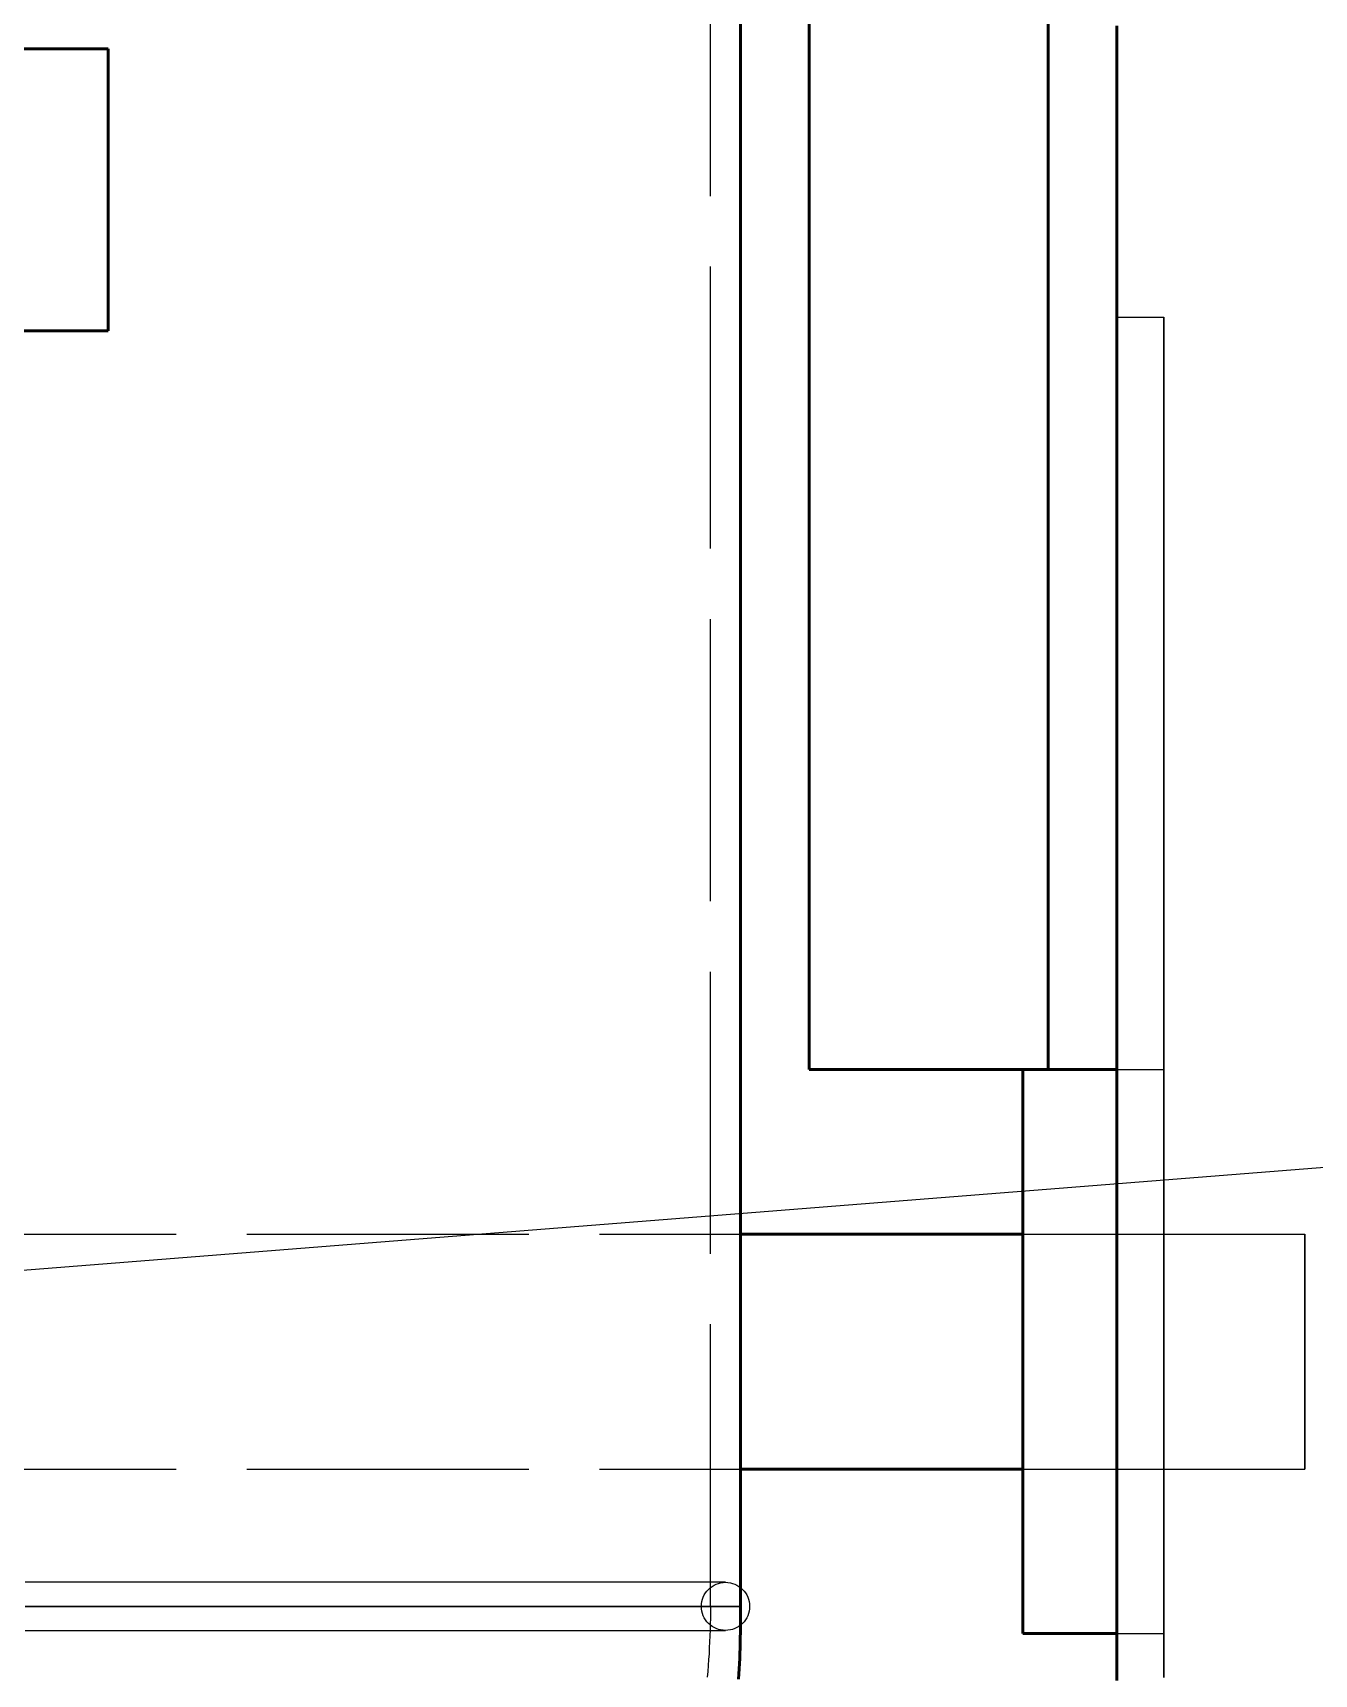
# Model space of a CAD drawing. Header units: millimetres. Extents: x 0 to 594, y 0 to 420.
# Drawn here: x 107.47 to 121.1, y 266.57 to 284.03 of the extents above; entities that cross this region are included whole.
import ezdxf

# ---------------------------------------------------------------- set-up
doc = ezdxf.new("R2010")
doc.units = ezdxf.units.MM
doc.linetypes.add('ISO02-TRAZOS', pattern=[3.75, 3, -0.75])
for name, color, linetype, lineweight in [('01-VISIBLE', 7, 'CONTINUOUS', 50), ('02-OCULTA', 4, 'ISO02-TRAZOS', 25), ('08-FINA', 5, 'CONTINUOUS', 25)]:
    doc.layers.add(name, color=color, linetype=linetype, lineweight=lineweight)

msp = doc.modelspace()

# ---------------------------------------------------------------- linework, layer by layer
at = {"layer": '01-VISIBLE'}
for p, q in [((118.27, 273), (118.27, 367.23)), ((115, 267.29), (115, 287.74)), ((115.73, 273), (115.73, 287.74)), ((82.725, 283.856), (108.275, 283.856)), ((108.275, 280.856), (108.275, 283.856)), ((82.725, 280.856), (108.275, 280.856)), ((118.27, 273), (119, 273)), ((115, 271.25), (118, 271.25)), ((115, 268.75), (118, 268.75)), ((118, 267), (119, 267))]:
    msp.add_line(p, q, dxfattribs=at)
for points in [[(119, 284.1), (119, 284), (119, 283.9), (119, 283.8), (119, 283.7), (119, 283.6), (119, 283.5), (119, 283.4), (119, 283.3), (119, 283.2), (119, 283.1), (119, 283), (119, 282.9), (119, 282.8), (119, 282.7), (119, 282.6), (119, 282.5), (119, 282.4), (119, 282.3), (119, 282.2), (119, 282.1), (119, 282), (119, 281.9), (119, 281.8), (119, 281.7), (119, 281.6), (119, 281.5), (119, 281.4), (119, 281.3), (119, 281.2), (119, 281.1), (119, 281), (119, 280.9), (119, 280.8), (119, 280.7), (119, 280.6), (119, 280.5), (119, 280.4), (119, 280.3), (119, 280.2), (119, 280.1), (119, 280), (119, 279.9), (119, 279.8), (119, 279.7), (119, 279.6), (119, 279.5), (119, 279.4), (119, 279.3), (119, 279.2), (119, 279.1), (119, 279), (119, 278.9), (119, 278.8), (119, 278.7), (119, 278.6), (119, 278.5), (119, 278.4), (119, 278.3), (119, 278.2), (119, 278.1), (119, 278), (119, 277.9), (119, 277.8), (119, 277.7), (119, 277.6), (119, 277.5), (119, 277.4), (119, 277.3), (119, 277.2), (119, 277.1), (119, 277), (119, 276.9), (119, 276.8), (119, 276.7), (119, 276.6), (119, 276.5), (119, 276.4), (119, 276.3), (119, 276.2), (119, 276.1), (119, 276), (119, 275.9), (119, 275.8), (119, 275.7), (119, 275.6), (119, 275.5), (119, 275.4), (119, 275.3), (119, 275.2), (119, 275.1), (119, 275), (119, 274.9), (119, 274.8), (119, 274.7), (119, 274.6), (119, 274.5), (119, 274.4), (119, 274.3), (119, 274.2), (119, 274.1), (119, 274), (119, 273.9), (119, 273.8), (119, 273.7), (119, 273.6), (119, 273.5), (119, 273.4), (119, 273.3), (119, 273.2), (119, 273.1), (119, 273), (119, 272.9), (119, 272.8), (119, 272.7), (119, 272.6), (119, 272.5), (119, 272.4), (119, 272.3), (119, 272.2), (119, 272.1), (119, 272), (119, 271.9), (119, 271.8), (119, 271.7), (119, 271.6), (119, 271.5), (119, 271.4), (119, 271.3), (119, 271.2), (119, 271.1), (119, 271), (119, 270.9), (119, 270.8), (119, 270.7), (119, 270.6), (119, 270.5), (119, 270.4), (119, 270.3), (119, 270.2), (119, 270.1), (119, 270), (119, 269.9), (119, 269.8), (119, 269.7), (119, 269.6), (119, 269.5), (119, 269.4), (119, 269.3), (119, 269.2), (119, 269.1), (119, 269), (119, 268.9), (119, 268.8), (119, 268.7), (119, 268.6), (119, 268.5), (119, 268.4), (119, 268.3), (119, 268.2), (119, 268.1), (119, 268), (119, 267.9), (119, 267.8), (119, 267.7), (119, 267.6), (119, 267.5), (119, 267.4), (119, 267.3), (119, 267.2), (119, 267.1), (119, 267), (119, 266.9), (119, 266.8), (119, 266.7), (119, 266.6), (119, 266.5)], [(115.73, 273), (115.781, 273), (115.832, 273), (115.882, 273), (115.933, 273), (115.984, 273), (116.035, 273), (116.086, 273), (116.136, 273), (116.187, 273), (116.238, 273), (116.289, 273), (116.34, 273), (116.39, 273), (116.441, 273), (116.492, 273), (116.543, 273), (116.594, 273), (116.644, 273), (116.695, 273), (116.746, 273), (116.797, 273), (116.848, 273), (116.898, 273), (116.949, 273), (117, 273), (117.051, 273), (117.102, 273), (117.152, 273), (117.203, 273), (117.254, 273), (117.305, 273), (117.356, 273), (117.406, 273), (117.457, 273), (117.508, 273), (117.559, 273), (117.61, 273), (117.66, 273), (117.711, 273), (117.762, 273), (117.813, 273), (117.864, 273), (117.914, 273), (117.965, 273), (118.016, 273), (118.067, 273), (118.118, 273), (118.168, 273), (118.219, 273), (118.27, 273)], [(118, 273), (118, 272.95), (118, 272.9), (118, 272.85), (118, 272.8), (118, 272.75), (118, 272.7), (118, 272.65), (118, 272.6), (118, 272.55), (118, 272.5), (118, 272.45), (118, 272.4), (118, 272.35), (118, 272.3), (118, 272.25), (118, 272.2), (118, 272.15), (118, 272.1), (118, 272.05), (118, 272), (118, 271.95), (118, 271.9), (118, 271.85), (118, 271.8), (118, 271.75), (118, 271.7), (118, 271.65), (118, 271.6), (118, 271.55), (118, 271.5), (118, 271.45), (118, 271.4), (118, 271.35), (118, 271.3), (118, 271.25), (118, 271.2), (118, 271.15), (118, 271.1), (118, 271.05), (118, 271), (118, 270.95), (118, 270.9), (118, 270.85), (118, 270.8), (118, 270.75), (118, 270.7), (118, 270.65), (118, 270.6), (118, 270.55), (118, 270.5), (118, 270.45), (118, 270.4), (118, 270.35), (118, 270.3), (118, 270.25), (118, 270.2), (118, 270.15), (118, 270.1), (118, 270.05), (118, 270), (118, 269.95), (118, 269.9), (118, 269.85), (118, 269.8), (118, 269.75), (118, 269.7), (118, 269.65), (118, 269.6), (118, 269.55), (118, 269.5), (118, 269.45), (118, 269.4), (118, 269.35), (118, 269.3), (118, 269.25), (118, 269.2), (118, 269.15), (118, 269.1), (118, 269.05), (118, 269), (118, 268.95), (118, 268.9), (118, 268.85), (118, 268.8), (118, 268.75), (118, 268.7), (118, 268.65), (118, 268.6), (118, 268.55), (118, 268.5), (118, 268.45), (118, 268.4), (118, 268.35), (118, 268.3), (118, 268.25), (118, 268.2), (118, 268.15), (118, 268.1), (118, 268.05), (118, 268), (118, 267.95), (118, 267.9), (118, 267.85), (118, 267.8), (118, 267.75), (118, 267.7), (118, 267.65), (118, 267.6), (118, 267.55), (118, 267.5), (118, 267.45), (118, 267.4), (118, 267.35), (118, 267.3), (118, 267.25), (118, 267.2), (118, 267.15), (118, 267.1), (118, 267.05), (118, 267)], [(114.978, 266.516), (114.982, 266.571), (114.986, 266.626), (114.989, 266.682), (114.991, 266.737), (114.993, 266.792), (114.995, 266.847), (114.996, 266.903), (114.997, 266.958), (114.998, 267.013), (114.999, 267.069), (114.999, 267.124), (115, 267.179), (115, 267.235), (115, 267.29)]]:
    msp.add_lwpolyline(points, dxfattribs=at)
at = {"layer": '02-OCULTA'}
for p, q in [((114.68, 267.29), (114.68, 344.3)), ((96.5, 283.856), (108.275, 283.856)), ((108.275, 280.856), (108.275, 283.856)), ((119, 281), (119.5, 281)), ((96.5, 280.856), (108.275, 280.856)), ((118, 273), (118.27, 273)), ((119, 273), (119.5, 273)), ((76, 271.25), (115, 271.25)), ((118, 271.25), (121, 271.25)), ((76, 268.75), (115, 268.75)), ((118, 268.75), (121, 268.75)), ((119, 267), (119.5, 267))]:
    msp.add_line(p, q, dxfattribs=at)
for points in [[(119, 266.5), (119, 266.6), (119, 266.7), (119, 266.8), (119, 266.9), (119, 267), (119, 267.1), (119, 267.2), (119, 267.3), (119, 267.4), (119, 267.5), (119, 267.6), (119, 267.7), (119, 267.8), (119, 267.9), (119, 268), (119, 268.1), (119, 268.2), (119, 268.3), (119, 268.4), (119, 268.5), (119, 268.6), (119, 268.7), (119, 268.8), (119, 268.9), (119, 269), (119, 269.1), (119, 269.2), (119, 269.3), (119, 269.4), (119, 269.5), (119, 269.6), (119, 269.7), (119, 269.8), (119, 269.9), (119, 270), (119, 270.1), (119, 270.2), (119, 270.3), (119, 270.4), (119, 270.5), (119, 270.6), (119, 270.7), (119, 270.8), (119, 270.9), (119, 271), (119, 271.1), (119, 271.2), (119, 271.3), (119, 271.4), (119, 271.5), (119, 271.6), (119, 271.7), (119, 271.8), (119, 271.9), (119, 272), (119, 272.1), (119, 272.2), (119, 272.3), (119, 272.4), (119, 272.5), (119, 272.6), (119, 272.7), (119, 272.8), (119, 272.9), (119, 273), (119, 273.1), (119, 273.2), (119, 273.3), (119, 273.4), (119, 273.5), (119, 273.6), (119, 273.7), (119, 273.8), (119, 273.9), (119, 274), (119, 274.1), (119, 274.2), (119, 274.3), (119, 274.4), (119, 274.5), (119, 274.6), (119, 274.7), (119, 274.8), (119, 274.9), (119, 275), (119, 275.1), (119, 275.2), (119, 275.3), (119, 275.4), (119, 275.5), (119, 275.6), (119, 275.7), (119, 275.8), (119, 275.9), (119, 276), (119, 276.1), (119, 276.2), (119, 276.3), (119, 276.4), (119, 276.5), (119, 276.6), (119, 276.7), (119, 276.8), (119, 276.9), (119, 277), (119, 277.1), (119, 277.2), (119, 277.3), (119, 277.4), (119, 277.5), (119, 277.6), (119, 277.7), (119, 277.8), (119, 277.9), (119, 278), (119, 278.1), (119, 278.2), (119, 278.3), (119, 278.4), (119, 278.5), (119, 278.6), (119, 278.7), (119, 278.8), (119, 278.9), (119, 279), (119, 279.1), (119, 279.2), (119, 279.3), (119, 279.4), (119, 279.5), (119, 279.6), (119, 279.7), (119, 279.8), (119, 279.9), (119, 280), (119, 280.1), (119, 280.2), (119, 280.3), (119, 280.4), (119, 280.5), (119, 280.6), (119, 280.7), (119, 280.8), (119, 280.9), (119, 281), (119, 281.1), (119, 281.2), (119, 281.3), (119, 281.4), (119, 281.5), (119, 281.6), (119, 281.7), (119, 281.8), (119, 281.9), (119, 282), (119, 282.1), (119, 282.2), (119, 282.3), (119, 282.4), (119, 282.5), (119, 282.6), (119, 282.7), (119, 282.8), (119, 282.9), (119, 283), (119, 283.1), (119, 283.2), (119, 283.3), (119, 283.4), (119, 283.5), (119, 283.6), (119, 283.7), (119, 283.8), (119, 283.9), (119, 284), (119, 284.1)], [(119, 281), (119, 280.945), (119, 280.89), (119, 280.835), (119, 280.78), (119, 280.725), (119, 280.67), (119, 280.615), (119, 280.56), (119, 280.505), (119, 280.45), (119, 280.395), (119, 280.34), (119, 280.285), (119, 280.23), (119, 280.175), (119, 280.12), (119, 280.065), (119, 280.01), (119, 279.955), (119, 279.9), (119, 279.845), (119, 279.79), (119, 279.735), (119, 279.68), (119, 279.625), (119, 279.57), (119, 279.515), (119, 279.46), (119, 279.405), (119, 279.35), (119, 279.295), (119, 279.24), (119, 279.185), (119, 279.13), (119, 279.075), (119, 279.02), (119, 278.965), (119, 278.91), (119, 278.855), (119, 278.8), (119, 278.745), (119, 278.69), (119, 278.635), (119, 278.58), (119, 278.525), (119, 278.47), (119, 278.415), (119, 278.36), (119, 278.305), (119, 278.25), (119, 278.195), (119, 278.14), (119, 278.085), (119, 278.03), (119, 277.975), (119, 277.92), (119, 277.865), (119, 277.81), (119, 277.755), (119, 277.7), (119, 277.645), (119, 277.59), (119, 277.535), (119, 277.48), (119, 277.425), (119, 277.37), (119, 277.315), (119, 277.26), (119, 277.205), (119, 277.15), (119, 277.095), (119, 277.04), (119, 276.985), (119, 276.93), (119, 276.875), (119, 276.82), (119, 276.765), (119, 276.71), (119, 276.655), (119, 276.6), (119, 276.545), (119, 276.49), (119, 276.435), (119, 276.38), (119, 276.325), (119, 276.27), (119, 276.215), (119, 276.16), (119, 276.105), (119, 276.05), (119, 275.995), (119, 275.94), (119, 275.885), (119, 275.83), (119, 275.775), (119, 275.72), (119, 275.665), (119, 275.61), (119, 275.555), (119, 275.5), (119, 275.445), (119, 275.39), (119, 275.335), (119, 275.28), (119, 275.225), (119, 275.17), (119, 275.115), (119, 275.06), (119, 275.005), (119, 274.95), (119, 274.895), (119, 274.84), (119, 274.785), (119, 274.73), (119, 274.675), (119, 274.62), (119, 274.565), (119, 274.51), (119, 274.455), (119, 274.4), (119, 274.345), (119, 274.29), (119, 274.235), (119, 274.18), (119, 274.125), (119, 274.07), (119, 274.015), (119, 273.96), (119, 273.905), (119, 273.85), (119, 273.795), (119, 273.74), (119, 273.685), (119, 273.63), (119, 273.575), (119, 273.52), (119, 273.465), (119, 273.41), (119, 273.355), (119, 273.3), (119, 273.245), (119, 273.19), (119, 273.135), (119, 273.08), (119, 273.025), (119, 272.97), (119, 272.915), (119, 272.86), (119, 272.805), (119, 272.75), (119, 272.695), (119, 272.64), (119, 272.585), (119, 272.53), (119, 272.475), (119, 272.42), (119, 272.365), (119, 272.31), (119, 272.255), (119, 272.2), (119, 272.145), (119, 272.09), (119, 272.035), (119, 271.98), (119, 271.925), (119, 271.87), (119, 271.815), (119, 271.76), (119, 271.705), (119, 271.65), (119, 271.595), (119, 271.54), (119, 271.485), (119, 271.43), (119, 271.375), (119, 271.32), (119, 271.265), (119, 271.21), (119, 271.155), (119, 271.1), (119, 271.045), (119, 270.99), (119, 270.935), (119, 270.88), (119, 270.825), (119, 270.77), (119, 270.715), (119, 270.66), (119, 270.605), (119, 270.55), (119, 270.495), (119, 270.44), (119, 270.385), (119, 270.33), (119, 270.275), (119, 270.22), (119, 270.165), (119, 270.11), (119, 270.055), (119, 270), (119, 269.945), (119, 269.89), (119, 269.835), (119, 269.78), (119, 269.725), (119, 269.67), (119, 269.615), (119, 269.56), (119, 269.505), (119, 269.45), (119, 269.395), (119, 269.34), (119, 269.285), (119, 269.23), (119, 269.175), (119, 269.12), (119, 269.065), (119, 269.01), (119, 268.955), (119, 268.9), (119, 268.845), (119, 268.79), (119, 268.735), (119, 268.68), (119, 268.625), (119, 268.57), (119, 268.515), (119, 268.46), (119, 268.405), (119, 268.35), (119, 268.295), (119, 268.24), (119, 268.185), (119, 268.13), (119, 268.075), (119, 268.02), (119, 267.965), (119, 267.91), (119, 267.855), (119, 267.8), (119, 267.745), (119, 267.69), (119, 267.635), (119, 267.58), (119, 267.525), (119, 267.47), (119, 267.415), (119, 267.36), (119, 267.305), (119, 267.25), (119, 267.195), (119, 267.14), (119, 267.085), (119, 267.03), (119, 266.975), (119, 266.92), (119, 266.865), (119, 266.81), (119, 266.755), (119, 266.7), (119, 266.645), (119, 266.59), (119, 266.535)], [(119, 266.535), (119, 266.59), (119, 266.645), (119, 266.7), (119, 266.755), (119, 266.81), (119, 266.865), (119, 266.92), (119, 266.975), (119, 267.03), (119, 267.085), (119, 267.14), (119, 267.195), (119, 267.25), (119, 267.305), (119, 267.36), (119, 267.415), (119, 267.47), (119, 267.525), (119, 267.58), (119, 267.635), (119, 267.69), (119, 267.745), (119, 267.8), (119, 267.855), (119, 267.91), (119, 267.965), (119, 268.02), (119, 268.075), (119, 268.13), (119, 268.185), (119, 268.24), (119, 268.295), (119, 268.35), (119, 268.405), (119, 268.46), (119, 268.515), (119, 268.57), (119, 268.625), (119, 268.68), (119, 268.735), (119, 268.79), (119, 268.845), (119, 268.9), (119, 268.955), (119, 269.01), (119, 269.065), (119, 269.12), (119, 269.175), (119, 269.23), (119, 269.285), (119, 269.34), (119, 269.395), (119, 269.45), (119, 269.505), (119, 269.56), (119, 269.615), (119, 269.67), (119, 269.725), (119, 269.78), (119, 269.835), (119, 269.89), (119, 269.945), (119, 270), (119, 270.055), (119, 270.11), (119, 270.165), (119, 270.22), (119, 270.275), (119, 270.33), (119, 270.385), (119, 270.44), (119, 270.495), (119, 270.55), (119, 270.605), (119, 270.66), (119, 270.715), (119, 270.77), (119, 270.825), (119, 270.88), (119, 270.935), (119, 270.99), (119, 271.045), (119, 271.1), (119, 271.155), (119, 271.21), (119, 271.265), (119, 271.32), (119, 271.375), (119, 271.43), (119, 271.485), (119, 271.54), (119, 271.595), (119, 271.65), (119, 271.705), (119, 271.76), (119, 271.815), (119, 271.87), (119, 271.925), (119, 271.98), (119, 272.035), (119, 272.09), (119, 272.145), (119, 272.2), (119, 272.255), (119, 272.31), (119, 272.365), (119, 272.42), (119, 272.475), (119, 272.53), (119, 272.585), (119, 272.64), (119, 272.695), (119, 272.75), (119, 272.805), (119, 272.86), (119, 272.915), (119, 272.97), (119, 273.025), (119, 273.08), (119, 273.135), (119, 273.19), (119, 273.245), (119, 273.3), (119, 273.355), (119, 273.41), (119, 273.465), (119, 273.52), (119, 273.575), (119, 273.63), (119, 273.685), (119, 273.74), (119, 273.795), (119, 273.85), (119, 273.905), (119, 273.96), (119, 274.015), (119, 274.07), (119, 274.125), (119, 274.18), (119, 274.235), (119, 274.29), (119, 274.345), (119, 274.4), (119, 274.455), (119, 274.51), (119, 274.565), (119, 274.62), (119, 274.675), (119, 274.73), (119, 274.785), (119, 274.84), (119, 274.895), (119, 274.95), (119, 275.005), (119, 275.06), (119, 275.115), (119, 275.17), (119, 275.225), (119, 275.28), (119, 275.335), (119, 275.39), (119, 275.445), (119, 275.5), (119, 275.555), (119, 275.61), (119, 275.665), (119, 275.72), (119, 275.775), (119, 275.83), (119, 275.885), (119, 275.94), (119, 275.995), (119, 276.05), (119, 276.105), (119, 276.16), (119, 276.215), (119, 276.27), (119, 276.325), (119, 276.38), (119, 276.435), (119, 276.49), (119, 276.545), (119, 276.6), (119, 276.655), (119, 276.71), (119, 276.765), (119, 276.82), (119, 276.875), (119, 276.93), (119, 276.985), (119, 277.04), (119, 277.095), (119, 277.15), (119, 277.205), (119, 277.26), (119, 277.315), (119, 277.37), (119, 277.425), (119, 277.48), (119, 277.535), (119, 277.59), (119, 277.645), (119, 277.7), (119, 277.755), (119, 277.81), (119, 277.865), (119, 277.92), (119, 277.975), (119, 278.03), (119, 278.085), (119, 278.14), (119, 278.195), (119, 278.25), (119, 278.305), (119, 278.36), (119, 278.415), (119, 278.47), (119, 278.525), (119, 278.58), (119, 278.635), (119, 278.69), (119, 278.745), (119, 278.8), (119, 278.855), (119, 278.91), (119, 278.965), (119, 279.02), (119, 279.075), (119, 279.13), (119, 279.185), (119, 279.24), (119, 279.295), (119, 279.35), (119, 279.405), (119, 279.46), (119, 279.515), (119, 279.57), (119, 279.625), (119, 279.68), (119, 279.735), (119, 279.79), (119, 279.845), (119, 279.9), (119, 279.955), (119, 280.01), (119, 280.065), (119, 280.12), (119, 280.175), (119, 280.23), (119, 280.285), (119, 280.34), (119, 280.395), (119, 280.45), (119, 280.505), (119, 280.56), (119, 280.615), (119, 280.67), (119, 280.725), (119, 280.78), (119, 280.835), (119, 280.89), (119, 280.945), (119, 281)], [(119.5, 281), (119.5, 280.945), (119.5, 280.89), (119.5, 280.835), (119.5, 280.78), (119.5, 280.725), (119.5, 280.67), (119.5, 280.615), (119.5, 280.56), (119.5, 280.505), (119.5, 280.45), (119.5, 280.395), (119.5, 280.34), (119.5, 280.285), (119.5, 280.23), (119.5, 280.175), (119.5, 280.12), (119.5, 280.065), (119.5, 280.01), (119.5, 279.955), (119.5, 279.9), (119.5, 279.845), (119.5, 279.79), (119.5, 279.735), (119.5, 279.68), (119.5, 279.625), (119.5, 279.57), (119.5, 279.515), (119.5, 279.46), (119.5, 279.405), (119.5, 279.35), (119.5, 279.295), (119.5, 279.24), (119.5, 279.185), (119.5, 279.13), (119.5, 279.075), (119.5, 279.02), (119.5, 278.965), (119.5, 278.91), (119.5, 278.855), (119.5, 278.8), (119.5, 278.745), (119.5, 278.69), (119.5, 278.635), (119.5, 278.58), (119.5, 278.525), (119.5, 278.47), (119.5, 278.415), (119.5, 278.36), (119.5, 278.305), (119.5, 278.25), (119.5, 278.195), (119.5, 278.14), (119.5, 278.085), (119.5, 278.03), (119.5, 277.975), (119.5, 277.92), (119.5, 277.865), (119.5, 277.81), (119.5, 277.755), (119.5, 277.7), (119.5, 277.645), (119.5, 277.59), (119.5, 277.535), (119.5, 277.48), (119.5, 277.425), (119.5, 277.37), (119.5, 277.315), (119.5, 277.26), (119.5, 277.205), (119.5, 277.15), (119.5, 277.095), (119.5, 277.04), (119.5, 276.985), (119.5, 276.93), (119.5, 276.875), (119.5, 276.82), (119.5, 276.765), (119.5, 276.71), (119.5, 276.655), (119.5, 276.6), (119.5, 276.545), (119.5, 276.49), (119.5, 276.435), (119.5, 276.38), (119.5, 276.325), (119.5, 276.27), (119.5, 276.215), (119.5, 276.16), (119.5, 276.105), (119.5, 276.05), (119.5, 275.995), (119.5, 275.94), (119.5, 275.885), (119.5, 275.83), (119.5, 275.775), (119.5, 275.72), (119.5, 275.665), (119.5, 275.61), (119.5, 275.555), (119.5, 275.5), (119.5, 275.445), (119.5, 275.39), (119.5, 275.335), (119.5, 275.28), (119.5, 275.225), (119.5, 275.17), (119.5, 275.115), (119.5, 275.06), (119.5, 275.005), (119.5, 274.95), (119.5, 274.895), (119.5, 274.84), (119.5, 274.785), (119.5, 274.73), (119.5, 274.675), (119.5, 274.62), (119.5, 274.565), (119.5, 274.51), (119.5, 274.455), (119.5, 274.4), (119.5, 274.345), (119.5, 274.29), (119.5, 274.235), (119.5, 274.18), (119.5, 274.125), (119.5, 274.07), (119.5, 274.015), (119.5, 273.96), (119.5, 273.905), (119.5, 273.85), (119.5, 273.795), (119.5, 273.74), (119.5, 273.685), (119.5, 273.63), (119.5, 273.575), (119.5, 273.52), (119.5, 273.465), (119.5, 273.41), (119.5, 273.355), (119.5, 273.3), (119.5, 273.245), (119.5, 273.19), (119.5, 273.135), (119.5, 273.08), (119.5, 273.025), (119.5, 272.97), (119.5, 272.915), (119.5, 272.86), (119.5, 272.805), (119.5, 272.75), (119.5, 272.695), (119.5, 272.64), (119.5, 272.585), (119.5, 272.53), (119.5, 272.475), (119.5, 272.42), (119.5, 272.365), (119.5, 272.31), (119.5, 272.255), (119.5, 272.2), (119.5, 272.145), (119.5, 272.09), (119.5, 272.035), (119.5, 271.98), (119.5, 271.925), (119.5, 271.87), (119.5, 271.815), (119.5, 271.76), (119.5, 271.705), (119.5, 271.65), (119.5, 271.595), (119.5, 271.54), (119.5, 271.485), (119.5, 271.43), (119.5, 271.375), (119.5, 271.32), (119.5, 271.265), (119.5, 271.21), (119.5, 271.155), (119.5, 271.1), (119.5, 271.045), (119.5, 270.99), (119.5, 270.935), (119.5, 270.88), (119.5, 270.825), (119.5, 270.77), (119.5, 270.715), (119.5, 270.66), (119.5, 270.605), (119.5, 270.55), (119.5, 270.495), (119.5, 270.44), (119.5, 270.385), (119.5, 270.33), (119.5, 270.275), (119.5, 270.22), (119.5, 270.165), (119.5, 270.11), (119.5, 270.055), (119.5, 270), (119.5, 269.945), (119.5, 269.89), (119.5, 269.835), (119.5, 269.78), (119.5, 269.725), (119.5, 269.67), (119.5, 269.615), (119.5, 269.56), (119.5, 269.505), (119.5, 269.45), (119.5, 269.395), (119.5, 269.34), (119.5, 269.285), (119.5, 269.23), (119.5, 269.175), (119.5, 269.12), (119.5, 269.065), (119.5, 269.01), (119.5, 268.955), (119.5, 268.9), (119.5, 268.845), (119.5, 268.79), (119.5, 268.735), (119.5, 268.68), (119.5, 268.625), (119.5, 268.57), (119.5, 268.515), (119.5, 268.46), (119.5, 268.405), (119.5, 268.35), (119.5, 268.295), (119.5, 268.24), (119.5, 268.185), (119.5, 268.13), (119.5, 268.075), (119.5, 268.02), (119.5, 267.965), (119.5, 267.91), (119.5, 267.855), (119.5, 267.8), (119.5, 267.745), (119.5, 267.69), (119.5, 267.635), (119.5, 267.58), (119.5, 267.525), (119.5, 267.47), (119.5, 267.415), (119.5, 267.36), (119.5, 267.305), (119.5, 267.25), (119.5, 267.195), (119.5, 267.14), (119.5, 267.085), (119.5, 267.03), (119.5, 266.975), (119.5, 266.92), (119.5, 266.865), (119.5, 266.81), (119.5, 266.755), (119.5, 266.7), (119.5, 266.645), (119.5, 266.59), (119.5, 266.535)], [(119.5, 266.535), (119.5, 266.59), (119.5, 266.645), (119.5, 266.7), (119.5, 266.755), (119.5, 266.81), (119.5, 266.865), (119.5, 266.92), (119.5, 266.975), (119.5, 267.03), (119.5, 267.085), (119.5, 267.14), (119.5, 267.195), (119.5, 267.25), (119.5, 267.305), (119.5, 267.36), (119.5, 267.415), (119.5, 267.47), (119.5, 267.525), (119.5, 267.58), (119.5, 267.635), (119.5, 267.69), (119.5, 267.745), (119.5, 267.8), (119.5, 267.855), (119.5, 267.91), (119.5, 267.965), (119.5, 268.02), (119.5, 268.075), (119.5, 268.13), (119.5, 268.185), (119.5, 268.24), (119.5, 268.295), (119.5, 268.35), (119.5, 268.405), (119.5, 268.46), (119.5, 268.515), (119.5, 268.57), (119.5, 268.625), (119.5, 268.68), (119.5, 268.735), (119.5, 268.79), (119.5, 268.845), (119.5, 268.9), (119.5, 268.955), (119.5, 269.01), (119.5, 269.065), (119.5, 269.12), (119.5, 269.175), (119.5, 269.23), (119.5, 269.285), (119.5, 269.34), (119.5, 269.395), (119.5, 269.45), (119.5, 269.505), (119.5, 269.56), (119.5, 269.615), (119.5, 269.67), (119.5, 269.725), (119.5, 269.78), (119.5, 269.835), (119.5, 269.89), (119.5, 269.945), (119.5, 270), (119.5, 270.055), (119.5, 270.11), (119.5, 270.165), (119.5, 270.22), (119.5, 270.275), (119.5, 270.33), (119.5, 270.385), (119.5, 270.44), (119.5, 270.495), (119.5, 270.55), (119.5, 270.605), (119.5, 270.66), (119.5, 270.715), (119.5, 270.77), (119.5, 270.825), (119.5, 270.88), (119.5, 270.935), (119.5, 270.99), (119.5, 271.045), (119.5, 271.1), (119.5, 271.155), (119.5, 271.21), (119.5, 271.265), (119.5, 271.32), (119.5, 271.375), (119.5, 271.43), (119.5, 271.485), (119.5, 271.54), (119.5, 271.595), (119.5, 271.65), (119.5, 271.705), (119.5, 271.76), (119.5, 271.815), (119.5, 271.87), (119.5, 271.925), (119.5, 271.98), (119.5, 272.035), (119.5, 272.09), (119.5, 272.145), (119.5, 272.2), (119.5, 272.255), (119.5, 272.31), (119.5, 272.365), (119.5, 272.42), (119.5, 272.475), (119.5, 272.53), (119.5, 272.585), (119.5, 272.64), (119.5, 272.695), (119.5, 272.75), (119.5, 272.805), (119.5, 272.86), (119.5, 272.915), (119.5, 272.97), (119.5, 273.025), (119.5, 273.08), (119.5, 273.135), (119.5, 273.19), (119.5, 273.245), (119.5, 273.3), (119.5, 273.355), (119.5, 273.41), (119.5, 273.465), (119.5, 273.52), (119.5, 273.575), (119.5, 273.63), (119.5, 273.685), (119.5, 273.74), (119.5, 273.795), (119.5, 273.85), (119.5, 273.905), (119.5, 273.96), (119.5, 274.015), (119.5, 274.07), (119.5, 274.125), (119.5, 274.18), (119.5, 274.235), (119.5, 274.29), (119.5, 274.345), (119.5, 274.4), (119.5, 274.455), (119.5, 274.51), (119.5, 274.565), (119.5, 274.62), (119.5, 274.675), (119.5, 274.73), (119.5, 274.785), (119.5, 274.84), (119.5, 274.895), (119.5, 274.95), (119.5, 275.005), (119.5, 275.06), (119.5, 275.115), (119.5, 275.17), (119.5, 275.225), (119.5, 275.28), (119.5, 275.335), (119.5, 275.39), (119.5, 275.445), (119.5, 275.5), (119.5, 275.555), (119.5, 275.61), (119.5, 275.665), (119.5, 275.72), (119.5, 275.775), (119.5, 275.83), (119.5, 275.885), (119.5, 275.94), (119.5, 275.995), (119.5, 276.05), (119.5, 276.105), (119.5, 276.16), (119.5, 276.215), (119.5, 276.27), (119.5, 276.325), (119.5, 276.38), (119.5, 276.435), (119.5, 276.49), (119.5, 276.545), (119.5, 276.6), (119.5, 276.655), (119.5, 276.71), (119.5, 276.765), (119.5, 276.82), (119.5, 276.875), (119.5, 276.93), (119.5, 276.985), (119.5, 277.04), (119.5, 277.095), (119.5, 277.15), (119.5, 277.205), (119.5, 277.26), (119.5, 277.315), (119.5, 277.37), (119.5, 277.425), (119.5, 277.48), (119.5, 277.535), (119.5, 277.59), (119.5, 277.645), (119.5, 277.7), (119.5, 277.755), (119.5, 277.81), (119.5, 277.865), (119.5, 277.92), (119.5, 277.975), (119.5, 278.03), (119.5, 278.085), (119.5, 278.14), (119.5, 278.195), (119.5, 278.25), (119.5, 278.305), (119.5, 278.36), (119.5, 278.415), (119.5, 278.47), (119.5, 278.525), (119.5, 278.58), (119.5, 278.635), (119.5, 278.69), (119.5, 278.745), (119.5, 278.8), (119.5, 278.855), (119.5, 278.91), (119.5, 278.965), (119.5, 279.02), (119.5, 279.075), (119.5, 279.13), (119.5, 279.185), (119.5, 279.24), (119.5, 279.295), (119.5, 279.35), (119.5, 279.405), (119.5, 279.46), (119.5, 279.515), (119.5, 279.57), (119.5, 279.625), (119.5, 279.68), (119.5, 279.735), (119.5, 279.79), (119.5, 279.845), (119.5, 279.9), (119.5, 279.955), (119.5, 280.01), (119.5, 280.065), (119.5, 280.12), (119.5, 280.175), (119.5, 280.23), (119.5, 280.285), (119.5, 280.34), (119.5, 280.395), (119.5, 280.45), (119.5, 280.505), (119.5, 280.56), (119.5, 280.615), (119.5, 280.67), (119.5, 280.725), (119.5, 280.78), (119.5, 280.835), (119.5, 280.89), (119.5, 280.945), (119.5, 281)], [(118.27, 273), (118.219, 273), (118.168, 273), (118.118, 273), (118.067, 273), (118.016, 273), (117.965, 273), (117.914, 273), (117.864, 273), (117.813, 273), (117.762, 273), (117.711, 273), (117.66, 273), (117.61, 273), (117.559, 273), (117.508, 273), (117.457, 273), (117.406, 273), (117.356, 273), (117.305, 273), (117.254, 273), (117.203, 273), (117.152, 273), (117.102, 273), (117.051, 273), (117, 273), (116.949, 273), (116.898, 273), (116.848, 273), (116.797, 273), (116.746, 273), (116.695, 273), (116.644, 273), (116.594, 273), (116.543, 273), (116.492, 273), (116.441, 273), (116.39, 273), (116.34, 273), (116.289, 273), (116.238, 273), (116.187, 273), (116.136, 273), (116.086, 273), (116.035, 273), (115.984, 273), (115.933, 273), (115.882, 273), (115.832, 273), (115.781, 273), (115.73, 273)], [(118, 267), (118, 267.05), (118, 267.1), (118, 267.15), (118, 267.2), (118, 267.25), (118, 267.3), (118, 267.35), (118, 267.4), (118, 267.45), (118, 267.5), (118, 267.55), (118, 267.6), (118, 267.65), (118, 267.7), (118, 267.75), (118, 267.8), (118, 267.85), (118, 267.9), (118, 267.95), (118, 268), (118, 268.05), (118, 268.1), (118, 268.15), (118, 268.2), (118, 268.25), (118, 268.3), (118, 268.35), (118, 268.4), (118, 268.45), (118, 268.5), (118, 268.55), (118, 268.6), (118, 268.65), (118, 268.7), (118, 268.75), (118, 268.8), (118, 268.85), (118, 268.9), (118, 268.95), (118, 269), (118, 269.05), (118, 269.1), (118, 269.15), (118, 269.2), (118, 269.25), (118, 269.3), (118, 269.35), (118, 269.4), (118, 269.45), (118, 269.5), (118, 269.55), (118, 269.6), (118, 269.65), (118, 269.7), (118, 269.75), (118, 269.8), (118, 269.85), (118, 269.9), (118, 269.95), (118, 270), (118, 270.05), (118, 270.1), (118, 270.15), (118, 270.2), (118, 270.25), (118, 270.3), (118, 270.35), (118, 270.4), (118, 270.45), (118, 270.5), (118, 270.55), (118, 270.6), (118, 270.65), (118, 270.7), (118, 270.75), (118, 270.8), (118, 270.85), (118, 270.9), (118, 270.95), (118, 271), (118, 271.05), (118, 271.1), (118, 271.15), (118, 271.2), (118, 271.25), (118, 271.3), (118, 271.35), (118, 271.4), (118, 271.45), (118, 271.5), (118, 271.55), (118, 271.6), (118, 271.65), (118, 271.7), (118, 271.75), (118, 271.8), (118, 271.85), (118, 271.9), (118, 271.95), (118, 272), (118, 272.05), (118, 272.1), (118, 272.15), (118, 272.2), (118, 272.25), (118, 272.3), (118, 272.35), (118, 272.4), (118, 272.45), (118, 272.5), (118, 272.55), (118, 272.6), (118, 272.65), (118, 272.7), (118, 272.75), (118, 272.8), (118, 272.85), (118, 272.9), (118, 272.95), (118, 273)], [(119.5, 273), (119.5, 272.95), (119.5, 272.9), (119.5, 272.85), (119.5, 272.8), (119.5, 272.75), (119.5, 272.7), (119.5, 272.65), (119.5, 272.6), (119.5, 272.55), (119.5, 272.5), (119.5, 272.45), (119.5, 272.4), (119.5, 272.35), (119.5, 272.3), (119.5, 272.25), (119.5, 272.2), (119.5, 272.15), (119.5, 272.1), (119.5, 272.05), (119.5, 272), (119.5, 271.95), (119.5, 271.9), (119.5, 271.85), (119.5, 271.8), (119.5, 271.75), (119.5, 271.7), (119.5, 271.65), (119.5, 271.6), (119.5, 271.55), (119.5, 271.5), (119.5, 271.45), (119.5, 271.4), (119.5, 271.35), (119.5, 271.3), (119.5, 271.25), (119.5, 271.2), (119.5, 271.15), (119.5, 271.1), (119.5, 271.05), (119.5, 271), (119.5, 270.95), (119.5, 270.9), (119.5, 270.85), (119.5, 270.8), (119.5, 270.75), (119.5, 270.7), (119.5, 270.65), (119.5, 270.6), (119.5, 270.55), (119.5, 270.5), (119.5, 270.45), (119.5, 270.4), (119.5, 270.35), (119.5, 270.3), (119.5, 270.25), (119.5, 270.2), (119.5, 270.15), (119.5, 270.1), (119.5, 270.05), (119.5, 270), (119.5, 269.95), (119.5, 269.9), (119.5, 269.85), (119.5, 269.8), (119.5, 269.75), (119.5, 269.7), (119.5, 269.65), (119.5, 269.6), (119.5, 269.55), (119.5, 269.5), (119.5, 269.45), (119.5, 269.4), (119.5, 269.35), (119.5, 269.3), (119.5, 269.25), (119.5, 269.2), (119.5, 269.15), (119.5, 269.1), (119.5, 269.05), (119.5, 269), (119.5, 268.95), (119.5, 268.9), (119.5, 268.85), (119.5, 268.8), (119.5, 268.75), (119.5, 268.7), (119.5, 268.65), (119.5, 268.6), (119.5, 268.55), (119.5, 268.5), (119.5, 268.45), (119.5, 268.4), (119.5, 268.35), (119.5, 268.3), (119.5, 268.25), (119.5, 268.2), (119.5, 268.15), (119.5, 268.1), (119.5, 268.05), (119.5, 268), (119.5, 267.95), (119.5, 267.9), (119.5, 267.85), (119.5, 267.8), (119.5, 267.75), (119.5, 267.7), (119.5, 267.65), (119.5, 267.6), (119.5, 267.55), (119.5, 267.5), (119.5, 267.45), (119.5, 267.4), (119.5, 267.35), (119.5, 267.3), (119.5, 267.25), (119.5, 267.2), (119.5, 267.15), (119.5, 267.1), (119.5, 267.05), (119.5, 267)], [(119.5, 267), (119.5, 267.05), (119.5, 267.1), (119.5, 267.15), (119.5, 267.2), (119.5, 267.25), (119.5, 267.3), (119.5, 267.35), (119.5, 267.4), (119.5, 267.45), (119.5, 267.5), (119.5, 267.55), (119.5, 267.6), (119.5, 267.65), (119.5, 267.7), (119.5, 267.75), (119.5, 267.8), (119.5, 267.85), (119.5, 267.9), (119.5, 267.95), (119.5, 268), (119.5, 268.05), (119.5, 268.1), (119.5, 268.15), (119.5, 268.2), (119.5, 268.25), (119.5, 268.3), (119.5, 268.35), (119.5, 268.4), (119.5, 268.45), (119.5, 268.5), (119.5, 268.55), (119.5, 268.6), (119.5, 268.65), (119.5, 268.7), (119.5, 268.75), (119.5, 268.8), (119.5, 268.85), (119.5, 268.9), (119.5, 268.95), (119.5, 269), (119.5, 269.05), (119.5, 269.1), (119.5, 269.15), (119.5, 269.2), (119.5, 269.25), (119.5, 269.3), (119.5, 269.35), (119.5, 269.4), (119.5, 269.45), (119.5, 269.5), (119.5, 269.55), (119.5, 269.6), (119.5, 269.65), (119.5, 269.7), (119.5, 269.75), (119.5, 269.8), (119.5, 269.85), (119.5, 269.9), (119.5, 269.95), (119.5, 270), (119.5, 270.05), (119.5, 270.1), (119.5, 270.15), (119.5, 270.2), (119.5, 270.25), (119.5, 270.3), (119.5, 270.35), (119.5, 270.4), (119.5, 270.45), (119.5, 270.5), (119.5, 270.55), (119.5, 270.6), (119.5, 270.65), (119.5, 270.7), (119.5, 270.75), (119.5, 270.8), (119.5, 270.85), (119.5, 270.9), (119.5, 270.95), (119.5, 271), (119.5, 271.05), (119.5, 271.1), (119.5, 271.15), (119.5, 271.2), (119.5, 271.25), (119.5, 271.3), (119.5, 271.35), (119.5, 271.4), (119.5, 271.45), (119.5, 271.5), (119.5, 271.55), (119.5, 271.6), (119.5, 271.65), (119.5, 271.7), (119.5, 271.75), (119.5, 271.8), (119.5, 271.85), (119.5, 271.9), (119.5, 271.95), (119.5, 272), (119.5, 272.05), (119.5, 272.1), (119.5, 272.15), (119.5, 272.2), (119.5, 272.25), (119.5, 272.3), (119.5, 272.35), (119.5, 272.4), (119.5, 272.45), (119.5, 272.5), (119.5, 272.55), (119.5, 272.6), (119.5, 272.65), (119.5, 272.7), (119.5, 272.75), (119.5, 272.8), (119.5, 272.85), (119.5, 272.9), (119.5, 272.95), (119.5, 273)], [(121, 271.25), (121, 271.2), (121, 271.15), (121, 271.1), (121, 271.05), (121, 271), (121, 270.95), (121, 270.9), (121, 270.85), (121, 270.8), (121, 270.75), (121, 270.7), (121, 270.65), (121, 270.6), (121, 270.55), (121, 270.5), (121, 270.45), (121, 270.4), (121, 270.35), (121, 270.3), (121, 270.25), (121, 270.2), (121, 270.15), (121, 270.1), (121, 270.05), (121, 270), (121, 269.95), (121, 269.9), (121, 269.85), (121, 269.8), (121, 269.75), (121, 269.7), (121, 269.65), (121, 269.6), (121, 269.55), (121, 269.5), (121, 269.45), (121, 269.4), (121, 269.35), (121, 269.3), (121, 269.25), (121, 269.2), (121, 269.15), (121, 269.1), (121, 269.05), (121, 269), (121, 268.95), (121, 268.9), (121, 268.85), (121, 268.8), (121, 268.75)], [(121, 268.75), (121, 268.8), (121, 268.85), (121, 268.9), (121, 268.95), (121, 269), (121, 269.05), (121, 269.1), (121, 269.15), (121, 269.2), (121, 269.25), (121, 269.3), (121, 269.35), (121, 269.4), (121, 269.45), (121, 269.5), (121, 269.55), (121, 269.6), (121, 269.65), (121, 269.7), (121, 269.75), (121, 269.8), (121, 269.85), (121, 269.9), (121, 269.95), (121, 270), (121, 270.05), (121, 270.1), (121, 270.15), (121, 270.2), (121, 270.25), (121, 270.3), (121, 270.35), (121, 270.4), (121, 270.45), (121, 270.5), (121, 270.55), (121, 270.6), (121, 270.65), (121, 270.7), (121, 270.75), (121, 270.8), (121, 270.85), (121, 270.9), (121, 270.95), (121, 271), (121, 271.05), (121, 271.1), (121, 271.15), (121, 271.2), (121, 271.25)], [(114.84, 267.546), (114.743, 267.546), (114.647, 267.546), (114.55, 267.546), (114.453, 267.546), (114.357, 267.546), (114.26, 267.546), (114.163, 267.546), (114.066, 267.546), (113.97, 267.546), (113.873, 267.546), (113.776, 267.546), (113.68, 267.546), (113.583, 267.546), (113.486, 267.546), (113.39, 267.546), (113.293, 267.546), (113.196, 267.546), (113.099, 267.546), (113.003, 267.546), (112.906, 267.546), (112.809, 267.546), (112.713, 267.546), (112.616, 267.546), (112.519, 267.546), (112.422, 267.546), (112.326, 267.546), (112.229, 267.546), (112.132, 267.546), (112.036, 267.546), (111.939, 267.546), (111.842, 267.546), (111.746, 267.546), (111.649, 267.546), (111.552, 267.546), (111.456, 267.546), (111.359, 267.546), (111.262, 267.546), (111.165, 267.546), (111.069, 267.546), (110.972, 267.546), (110.875, 267.546), (110.779, 267.546), (110.682, 267.546), (110.585, 267.546), (110.489, 267.546), (110.392, 267.546), (110.295, 267.546), (110.198, 267.546), (110.102, 267.546), (110.005, 267.546), (109.908, 267.546), (109.812, 267.546), (109.715, 267.546), (109.618, 267.546), (109.522, 267.546), (109.425, 267.546), (109.328, 267.546), (109.231, 267.546), (109.135, 267.546), (109.038, 267.546), (108.941, 267.546), (108.845, 267.546), (108.748, 267.546), (108.651, 267.546), (108.555, 267.546), (108.458, 267.546), (108.361, 267.546), (108.264, 267.546), (108.168, 267.546), (108.071, 267.546), (107.974, 267.546), (107.878, 267.546), (107.781, 267.546), (107.684, 267.546), (107.588, 267.546), (107.491, 267.546), (107.394, 267.546)], [(114.84, 267.546), (114.743, 267.546), (114.647, 267.546), (114.55, 267.546), (114.453, 267.546), (114.357, 267.546), (114.26, 267.546), (114.163, 267.546), (114.066, 267.546), (113.97, 267.546), (113.873, 267.546), (113.776, 267.546), (113.68, 267.546), (113.583, 267.546), (113.486, 267.546), (113.39, 267.546), (113.293, 267.546), (113.196, 267.546), (113.099, 267.546), (113.003, 267.546), (112.906, 267.546), (112.809, 267.546), (112.713, 267.546), (112.616, 267.546), (112.519, 267.546), (112.422, 267.546), (112.326, 267.546), (112.229, 267.546), (112.132, 267.546), (112.036, 267.546), (111.939, 267.546), (111.842, 267.546), (111.746, 267.546), (111.649, 267.546), (111.552, 267.546), (111.456, 267.546), (111.359, 267.546), (111.262, 267.546), (111.165, 267.546), (111.069, 267.546), (110.972, 267.546), (110.875, 267.546), (110.779, 267.546), (110.682, 267.546), (110.585, 267.546), (110.489, 267.546), (110.392, 267.546), (110.295, 267.546), (110.198, 267.546), (110.102, 267.546), (110.005, 267.546), (109.908, 267.546), (109.812, 267.546), (109.715, 267.546), (109.618, 267.546), (109.522, 267.546), (109.425, 267.546), (109.328, 267.546), (109.231, 267.546), (109.135, 267.546), (109.038, 267.546), (108.941, 267.546), (108.845, 267.546), (108.748, 267.546), (108.651, 267.546), (108.555, 267.546), (108.458, 267.546), (108.361, 267.546), (108.264, 267.546), (108.168, 267.546), (108.071, 267.546), (107.974, 267.546), (107.878, 267.546), (107.781, 267.546), (107.684, 267.546), (107.588, 267.546), (107.491, 267.546), (107.394, 267.546)], [(114.68, 267.29), (114.584, 267.29), (114.488, 267.29), (114.392, 267.29), (114.296, 267.29), (114.201, 267.29), (114.105, 267.29), (114.009, 267.29), (113.913, 267.29), (113.817, 267.29), (113.721, 267.29), (113.625, 267.29), (113.529, 267.29), (113.433, 267.29), (113.337, 267.29), (113.242, 267.29), (113.146, 267.29), (113.05, 267.29), (112.954, 267.29), (112.858, 267.29), (112.762, 267.29), (112.666, 267.29), (112.57, 267.29), (112.474, 267.29), (112.378, 267.29), (112.282, 267.29), (112.187, 267.29), (112.091, 267.29), (111.995, 267.29), (111.899, 267.29), (111.803, 267.29), (111.707, 267.29), (111.611, 267.29), (111.515, 267.29), (111.419, 267.29), (111.323, 267.29), (111.228, 267.29), (111.132, 267.29), (111.036, 267.29), (110.94, 267.29), (110.844, 267.29), (110.748, 267.29), (110.652, 267.29), (110.556, 267.29), (110.46, 267.29), (110.364, 267.29), (110.269, 267.29), (110.173, 267.29), (110.077, 267.29), (109.981, 267.29), (109.885, 267.29), (109.789, 267.29), (109.693, 267.29), (109.597, 267.29), (109.501, 267.29), (109.406, 267.29), (109.31, 267.29), (109.214, 267.29), (109.118, 267.29), (109.022, 267.29), (108.926, 267.29), (108.83, 267.29), (108.734, 267.29), (108.638, 267.29), (108.542, 267.29), (108.446, 267.29), (108.351, 267.29), (108.255, 267.29), (108.159, 267.29), (108.063, 267.29), (107.967, 267.29), (107.871, 267.29), (107.775, 267.29), (107.679, 267.29), (107.583, 267.29), (107.487, 267.29), (107.392, 267.29)], [(107.392, 267.29), (107.487, 267.29), (107.583, 267.29), (107.679, 267.29), (107.775, 267.29), (107.871, 267.29), (107.967, 267.29), (108.063, 267.29), (108.159, 267.29), (108.255, 267.29), (108.351, 267.29), (108.446, 267.29), (108.542, 267.29), (108.638, 267.29), (108.734, 267.29), (108.83, 267.29), (108.926, 267.29), (109.022, 267.29), (109.118, 267.29), (109.214, 267.29), (109.31, 267.29), (109.406, 267.29), (109.501, 267.29), (109.597, 267.29), (109.693, 267.29), (109.789, 267.29), (109.885, 267.29), (109.981, 267.29), (110.077, 267.29), (110.173, 267.29), (110.269, 267.29), (110.364, 267.29), (110.46, 267.29), (110.556, 267.29), (110.652, 267.29), (110.748, 267.29), (110.844, 267.29), (110.94, 267.29), (111.036, 267.29), (111.132, 267.29), (111.228, 267.29), (111.323, 267.29), (111.419, 267.29), (111.515, 267.29), (111.611, 267.29), (111.707, 267.29), (111.803, 267.29), (111.899, 267.29), (111.995, 267.29), (112.091, 267.29), (112.187, 267.29), (112.282, 267.29), (112.378, 267.29), (112.474, 267.29), (112.57, 267.29), (112.666, 267.29), (112.762, 267.29), (112.858, 267.29), (112.954, 267.29), (113.05, 267.29), (113.146, 267.29), (113.242, 267.29), (113.337, 267.29), (113.433, 267.29), (113.529, 267.29), (113.625, 267.29), (113.721, 267.29), (113.817, 267.29), (113.913, 267.29), (114.009, 267.29), (114.105, 267.29), (114.201, 267.29), (114.296, 267.29), (114.392, 267.29), (114.488, 267.29), (114.584, 267.29), (114.68, 267.29)], [(114.68, 267.29), (114.584, 267.29), (114.488, 267.29), (114.392, 267.29), (114.296, 267.29), (114.201, 267.29), (114.105, 267.29), (114.009, 267.29), (113.913, 267.29), (113.817, 267.29), (113.721, 267.29), (113.625, 267.29), (113.529, 267.29), (113.433, 267.29), (113.337, 267.29), (113.242, 267.29), (113.146, 267.29), (113.05, 267.29), (112.954, 267.29), (112.858, 267.29), (112.762, 267.29), (112.666, 267.29), (112.57, 267.29), (112.474, 267.29), (112.378, 267.29), (112.282, 267.29), (112.187, 267.29), (112.091, 267.29), (111.995, 267.29), (111.899, 267.29), (111.803, 267.29), (111.707, 267.29), (111.611, 267.29), (111.515, 267.29), (111.419, 267.29), (111.323, 267.29), (111.228, 267.29), (111.132, 267.29), (111.036, 267.29), (110.94, 267.29), (110.844, 267.29), (110.748, 267.29), (110.652, 267.29), (110.556, 267.29), (110.46, 267.29), (110.364, 267.29), (110.269, 267.29), (110.173, 267.29), (110.077, 267.29), (109.981, 267.29), (109.885, 267.29), (109.789, 267.29), (109.693, 267.29), (109.597, 267.29), (109.501, 267.29), (109.406, 267.29), (109.31, 267.29), (109.214, 267.29), (109.118, 267.29), (109.022, 267.29), (108.926, 267.29), (108.83, 267.29), (108.734, 267.29), (108.638, 267.29), (108.542, 267.29), (108.446, 267.29), (108.351, 267.29), (108.255, 267.29), (108.159, 267.29), (108.063, 267.29), (107.967, 267.29), (107.871, 267.29), (107.775, 267.29), (107.679, 267.29), (107.583, 267.29), (107.487, 267.29), (107.392, 267.29)], [(107.392, 267.29), (107.487, 267.29), (107.583, 267.29), (107.679, 267.29), (107.775, 267.29), (107.871, 267.29), (107.967, 267.29), (108.063, 267.29), (108.159, 267.29), (108.255, 267.29), (108.351, 267.29), (108.446, 267.29), (108.542, 267.29), (108.638, 267.29), (108.734, 267.29), (108.83, 267.29), (108.926, 267.29), (109.022, 267.29), (109.118, 267.29), (109.214, 267.29), (109.31, 267.29), (109.406, 267.29), (109.501, 267.29), (109.597, 267.29), (109.693, 267.29), (109.789, 267.29), (109.885, 267.29), (109.981, 267.29), (110.077, 267.29), (110.173, 267.29), (110.269, 267.29), (110.364, 267.29), (110.46, 267.29), (110.556, 267.29), (110.652, 267.29), (110.748, 267.29), (110.844, 267.29), (110.94, 267.29), (111.036, 267.29), (111.132, 267.29), (111.228, 267.29), (111.323, 267.29), (111.419, 267.29), (111.515, 267.29), (111.611, 267.29), (111.707, 267.29), (111.803, 267.29), (111.899, 267.29), (111.995, 267.29), (112.091, 267.29), (112.187, 267.29), (112.282, 267.29), (112.378, 267.29), (112.474, 267.29), (112.57, 267.29), (112.666, 267.29), (112.762, 267.29), (112.858, 267.29), (112.954, 267.29), (113.05, 267.29), (113.146, 267.29), (113.242, 267.29), (113.337, 267.29), (113.433, 267.29), (113.529, 267.29), (113.625, 267.29), (113.721, 267.29), (113.817, 267.29), (113.913, 267.29), (114.009, 267.29), (114.105, 267.29), (114.201, 267.29), (114.296, 267.29), (114.392, 267.29), (114.488, 267.29), (114.584, 267.29), (114.68, 267.29)], [(115, 267.29), (114.903, 267.29), (114.805, 267.29), (114.707, 267.29), (114.61, 267.29), (114.513, 267.29), (114.415, 267.29), (114.317, 267.29), (114.22, 267.29), (114.123, 267.29), (114.025, 267.29), (113.928, 267.29), (113.83, 267.29), (113.733, 267.29), (113.635, 267.29), (113.537, 267.29), (113.44, 267.29), (113.343, 267.29), (113.245, 267.29), (113.148, 267.29), (113.05, 267.29), (112.953, 267.29), (112.855, 267.29), (112.757, 267.29), (112.66, 267.29), (112.562, 267.29), (112.465, 267.29), (112.368, 267.29), (112.27, 267.29), (112.172, 267.29), (112.075, 267.29), (111.978, 267.29), (111.88, 267.29), (111.782, 267.29), (111.685, 267.29), (111.588, 267.29), (111.49, 267.29), (111.392, 267.29), (111.295, 267.29), (111.198, 267.29), (111.1, 267.29), (111.002, 267.29), (110.905, 267.29), (110.808, 267.29), (110.71, 267.29), (110.612, 267.29), (110.515, 267.29), (110.418, 267.29), (110.32, 267.29), (110.222, 267.29), (110.125, 267.29), (110.028, 267.29), (109.93, 267.29), (109.832, 267.29), (109.735, 267.29), (109.638, 267.29), (109.54, 267.29), (109.442, 267.29), (109.345, 267.29), (109.248, 267.29), (109.15, 267.29), (109.053, 267.29), (108.955, 267.29), (108.857, 267.29), (108.76, 267.29), (108.662, 267.29), (108.565, 267.29), (108.468, 267.29), (108.37, 267.29), (108.272, 267.29), (108.175, 267.29), (108.078, 267.29), (107.98, 267.29), (107.882, 267.29), (107.785, 267.29), (107.688, 267.29), (107.59, 267.29), (107.492, 267.29), (107.395, 267.29)], [(107.395, 267.29), (107.492, 267.29), (107.59, 267.29), (107.688, 267.29), (107.785, 267.29), (107.882, 267.29), (107.98, 267.29), (108.078, 267.29), (108.175, 267.29), (108.272, 267.29), (108.37, 267.29), (108.468, 267.29), (108.565, 267.29), (108.662, 267.29), (108.76, 267.29), (108.857, 267.29), (108.955, 267.29), (109.053, 267.29), (109.15, 267.29), (109.248, 267.29), (109.345, 267.29), (109.442, 267.29), (109.54, 267.29), (109.638, 267.29), (109.735, 267.29), (109.832, 267.29), (109.93, 267.29), (110.028, 267.29), (110.125, 267.29), (110.222, 267.29), (110.32, 267.29), (110.418, 267.29), (110.515, 267.29), (110.612, 267.29), (110.71, 267.29), (110.808, 267.29), (110.905, 267.29), (111.002, 267.29), (111.1, 267.29), (111.198, 267.29), (111.295, 267.29), (111.392, 267.29), (111.49, 267.29), (111.588, 267.29), (111.685, 267.29), (111.782, 267.29), (111.88, 267.29), (111.978, 267.29), (112.075, 267.29), (112.172, 267.29), (112.27, 267.29), (112.368, 267.29), (112.465, 267.29), (112.562, 267.29), (112.66, 267.29), (112.757, 267.29), (112.855, 267.29), (112.953, 267.29), (113.05, 267.29), (113.148, 267.29), (113.245, 267.29), (113.343, 267.29), (113.44, 267.29), (113.537, 267.29), (113.635, 267.29), (113.733, 267.29), (113.83, 267.29), (113.928, 267.29), (114.025, 267.29), (114.123, 267.29), (114.22, 267.29), (114.317, 267.29), (114.415, 267.29), (114.513, 267.29), (114.61, 267.29), (114.707, 267.29), (114.805, 267.29), (114.903, 267.29), (115, 267.29)], [(115, 267.29), (114.903, 267.29), (114.805, 267.29), (114.707, 267.29), (114.61, 267.29), (114.513, 267.29), (114.415, 267.29), (114.317, 267.29), (114.22, 267.29), (114.123, 267.29), (114.025, 267.29), (113.928, 267.29), (113.83, 267.29), (113.733, 267.29), (113.635, 267.29), (113.537, 267.29), (113.44, 267.29), (113.343, 267.29), (113.245, 267.29), (113.148, 267.29), (113.05, 267.29), (112.953, 267.29), (112.855, 267.29), (112.757, 267.29), (112.66, 267.29), (112.562, 267.29), (112.465, 267.29), (112.368, 267.29), (112.27, 267.29), (112.172, 267.29), (112.075, 267.29), (111.978, 267.29), (111.88, 267.29), (111.782, 267.29), (111.685, 267.29), (111.588, 267.29), (111.49, 267.29), (111.392, 267.29), (111.295, 267.29), (111.198, 267.29), (111.1, 267.29), (111.002, 267.29), (110.905, 267.29), (110.808, 267.29), (110.71, 267.29), (110.612, 267.29), (110.515, 267.29), (110.418, 267.29), (110.32, 267.29), (110.222, 267.29), (110.125, 267.29), (110.028, 267.29), (109.93, 267.29), (109.832, 267.29), (109.735, 267.29), (109.638, 267.29), (109.54, 267.29), (109.442, 267.29), (109.345, 267.29), (109.248, 267.29), (109.15, 267.29), (109.053, 267.29), (108.955, 267.29), (108.857, 267.29), (108.76, 267.29), (108.662, 267.29), (108.565, 267.29), (108.468, 267.29), (108.37, 267.29), (108.272, 267.29), (108.175, 267.29), (108.078, 267.29), (107.98, 267.29), (107.882, 267.29), (107.785, 267.29), (107.688, 267.29), (107.59, 267.29), (107.492, 267.29), (107.395, 267.29)], [(107.395, 267.29), (107.492, 267.29), (107.59, 267.29), (107.688, 267.29), (107.785, 267.29), (107.882, 267.29), (107.98, 267.29), (108.078, 267.29), (108.175, 267.29), (108.272, 267.29), (108.37, 267.29), (108.468, 267.29), (108.565, 267.29), (108.662, 267.29), (108.76, 267.29), (108.857, 267.29), (108.955, 267.29), (109.053, 267.29), (109.15, 267.29), (109.248, 267.29), (109.345, 267.29), (109.442, 267.29), (109.54, 267.29), (109.638, 267.29), (109.735, 267.29), (109.832, 267.29), (109.93, 267.29), (110.028, 267.29), (110.125, 267.29), (110.222, 267.29), (110.32, 267.29), (110.418, 267.29), (110.515, 267.29), (110.612, 267.29), (110.71, 267.29), (110.808, 267.29), (110.905, 267.29), (111.002, 267.29), (111.1, 267.29), (111.198, 267.29), (111.295, 267.29), (111.392, 267.29), (111.49, 267.29), (111.588, 267.29), (111.685, 267.29), (111.782, 267.29), (111.88, 267.29), (111.978, 267.29), (112.075, 267.29), (112.172, 267.29), (112.27, 267.29), (112.368, 267.29), (112.465, 267.29), (112.562, 267.29), (112.66, 267.29), (112.757, 267.29), (112.855, 267.29), (112.953, 267.29), (113.05, 267.29), (113.148, 267.29), (113.245, 267.29), (113.343, 267.29), (113.44, 267.29), (113.537, 267.29), (113.635, 267.29), (113.733, 267.29), (113.83, 267.29), (113.928, 267.29), (114.025, 267.29), (114.123, 267.29), (114.22, 267.29), (114.317, 267.29), (114.415, 267.29), (114.513, 267.29), (114.61, 267.29), (114.707, 267.29), (114.805, 267.29), (114.903, 267.29), (115, 267.29)], [(114.68, 267.29), (114.68, 267.227), (114.679, 267.164), (114.678, 267.101), (114.676, 267.039), (114.674, 266.976), (114.671, 266.913), (114.668, 266.85), (114.665, 266.787), (114.66, 266.725), (114.656, 266.662), (114.651, 266.599), (114.645, 266.537)], [(107.394, 267.034), (107.491, 267.034), (107.588, 267.034), (107.684, 267.034), (107.781, 267.034), (107.878, 267.034), (107.974, 267.034), (108.071, 267.034), (108.168, 267.034), (108.264, 267.034), (108.361, 267.034), (108.458, 267.034), (108.555, 267.034), (108.651, 267.034), (108.748, 267.034), (108.845, 267.034), (108.941, 267.034), (109.038, 267.034), (109.135, 267.034), (109.231, 267.034), (109.328, 267.034), (109.425, 267.034), (109.522, 267.034), (109.618, 267.034), (109.715, 267.034), (109.812, 267.034), (109.908, 267.034), (110.005, 267.034), (110.102, 267.034), (110.198, 267.034), (110.295, 267.034), (110.392, 267.034), (110.489, 267.034), (110.585, 267.034), (110.682, 267.034), (110.779, 267.034), (110.875, 267.034), (110.972, 267.034), (111.069, 267.034), (111.165, 267.034), (111.262, 267.034), (111.359, 267.034), (111.456, 267.034), (111.552, 267.034), (111.649, 267.034), (111.746, 267.034), (111.842, 267.034), (111.939, 267.034), (112.036, 267.034), (112.132, 267.034), (112.229, 267.034), (112.326, 267.034), (112.422, 267.034), (112.519, 267.034), (112.616, 267.034), (112.713, 267.034), (112.809, 267.034), (112.906, 267.034), (113.003, 267.034), (113.099, 267.034), (113.196, 267.034), (113.293, 267.034), (113.389, 267.034), (113.486, 267.034), (113.583, 267.034), (113.68, 267.034), (113.776, 267.034), (113.873, 267.034), (113.97, 267.034), (114.066, 267.034), (114.163, 267.034), (114.26, 267.034), (114.357, 267.034), (114.453, 267.034), (114.55, 267.034), (114.647, 267.034), (114.743, 267.034), (114.84, 267.034)], [(107.394, 267.034), (107.491, 267.034), (107.588, 267.034), (107.684, 267.034), (107.781, 267.034), (107.878, 267.034), (107.974, 267.034), (108.071, 267.034), (108.168, 267.034), (108.264, 267.034), (108.361, 267.034), (108.458, 267.034), (108.555, 267.034), (108.651, 267.034), (108.748, 267.034), (108.845, 267.034), (108.941, 267.034), (109.038, 267.034), (109.135, 267.034), (109.231, 267.034), (109.328, 267.034), (109.425, 267.034), (109.522, 267.034), (109.618, 267.034), (109.715, 267.034), (109.812, 267.034), (109.908, 267.034), (110.005, 267.034), (110.102, 267.034), (110.198, 267.034), (110.295, 267.034), (110.392, 267.034), (110.489, 267.034), (110.585, 267.034), (110.682, 267.034), (110.779, 267.034), (110.875, 267.034), (110.972, 267.034), (111.069, 267.034), (111.165, 267.034), (111.262, 267.034), (111.359, 267.034), (111.456, 267.034), (111.552, 267.034), (111.649, 267.034), (111.746, 267.034), (111.842, 267.034), (111.939, 267.034), (112.036, 267.034), (112.132, 267.034), (112.229, 267.034), (112.326, 267.034), (112.422, 267.034), (112.519, 267.034), (112.616, 267.034), (112.713, 267.034), (112.809, 267.034), (112.906, 267.034), (113.003, 267.034), (113.099, 267.034), (113.196, 267.034), (113.293, 267.034), (113.389, 267.034), (113.486, 267.034), (113.583, 267.034), (113.68, 267.034), (113.776, 267.034), (113.873, 267.034), (113.97, 267.034), (114.066, 267.034), (114.163, 267.034), (114.26, 267.034), (114.357, 267.034), (114.453, 267.034), (114.55, 267.034), (114.647, 267.034), (114.743, 267.034), (114.84, 267.034)]]:
    msp.add_lwpolyline(points, dxfattribs=at)
msp.add_circle((114.84, 267.29), 0.256, dxfattribs=at)
at = {"layer": '08-FINA'}
msp.add_line((143.012, 273.684), (96.5, 270), dxfattribs=at)

doc.saveas('drawing.dxf')
